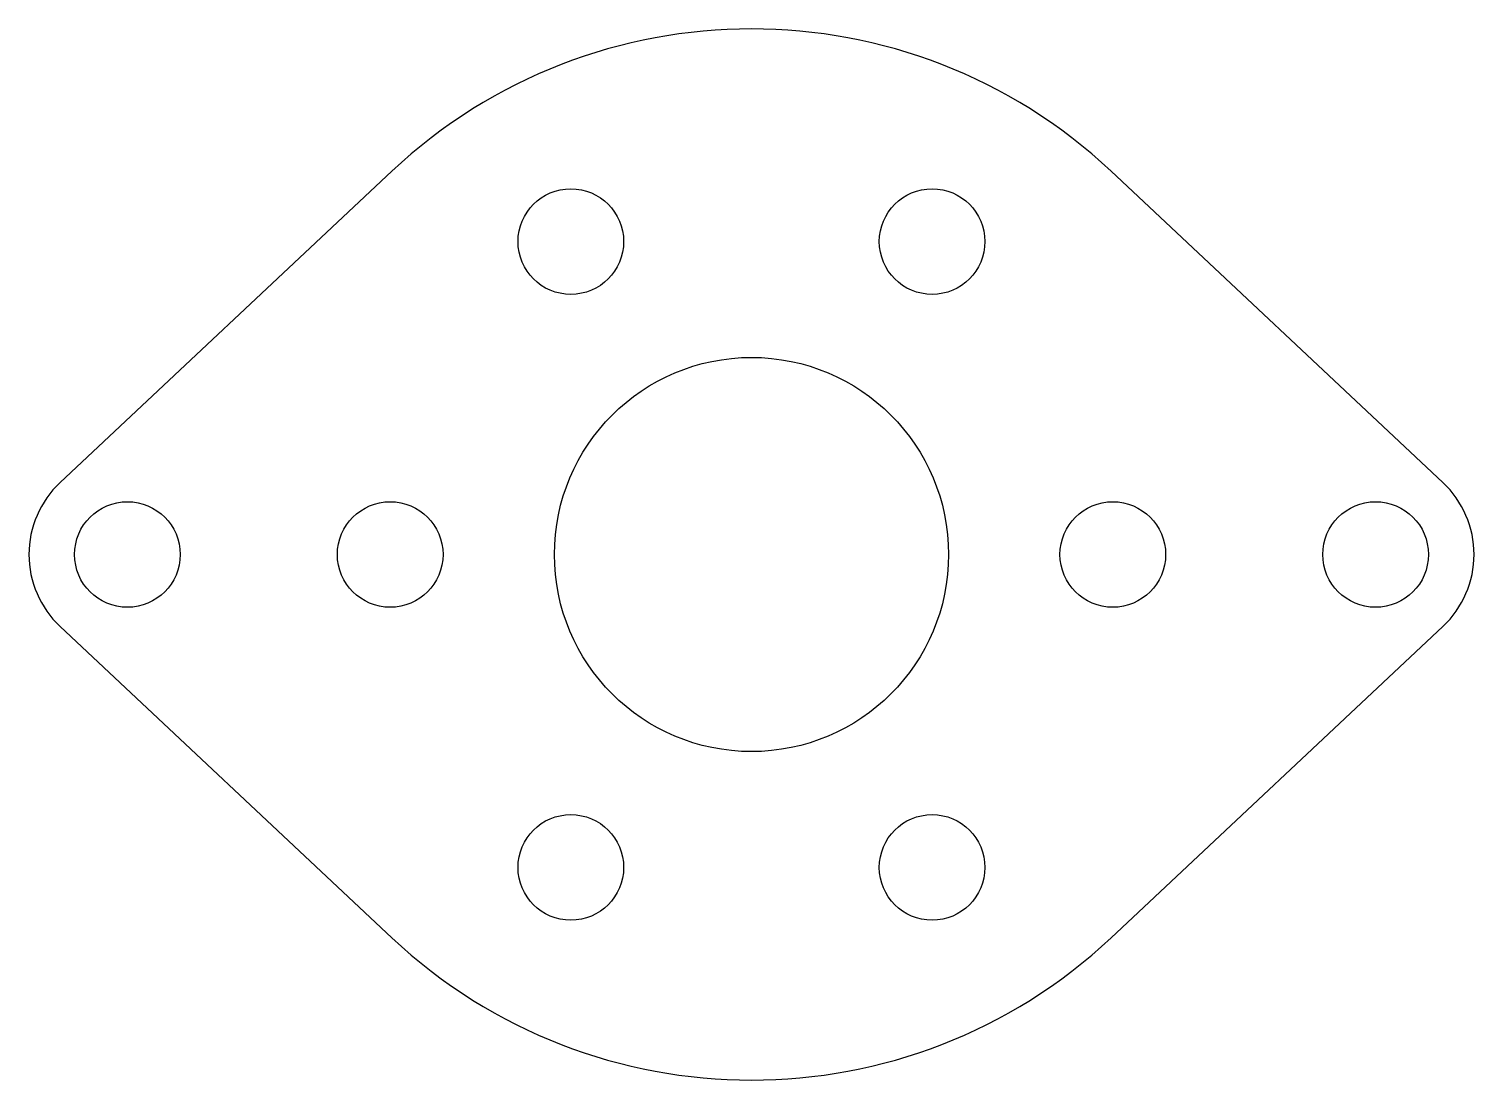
# Model space of a CAD drawing. Header units: inches. Extents: x -1.37 to 1.37, y -1 to 1.
import ezdxf

# ---------------------------------------------------------------- set-up
doc = ezdxf.new("R2010")
doc.units = ezdxf.units.IN
doc.header["$MEASUREMENT"] = 0

msp = doc.modelspace()

# ---------------------------------------------------------------- linework, layer by layer
msp.add_lwpolyline([(-1.3158, 0.1367, 0.433013), (-1.3158, -0.1367), (-0.6842, -0.7293, 0.395661), (0.6842, -0.7293), (1.3158, -0.1367, 0.433013), (1.3158, 0.1367), (0.6842, 0.7293, 0.395661), (-0.6842, 0.7293)], format="xyb", close=True)
for centre, radius in [((-0.3438, 0.5954), 0.1005), ((0.3437, 0.5954), 0.1005), ((0, 0), 0.375), ((-1.1875, 0), 0.1005), ((-0.6875, 0), 0.1005), ((0.6875, 0), 0.1005), ((1.1875, 0), 0.1005), ((-0.3438, -0.5954), 0.1005), ((0.3437, -0.5954), 0.1005)]:
    msp.add_circle(centre, radius)

doc.saveas('drawing.dxf')
